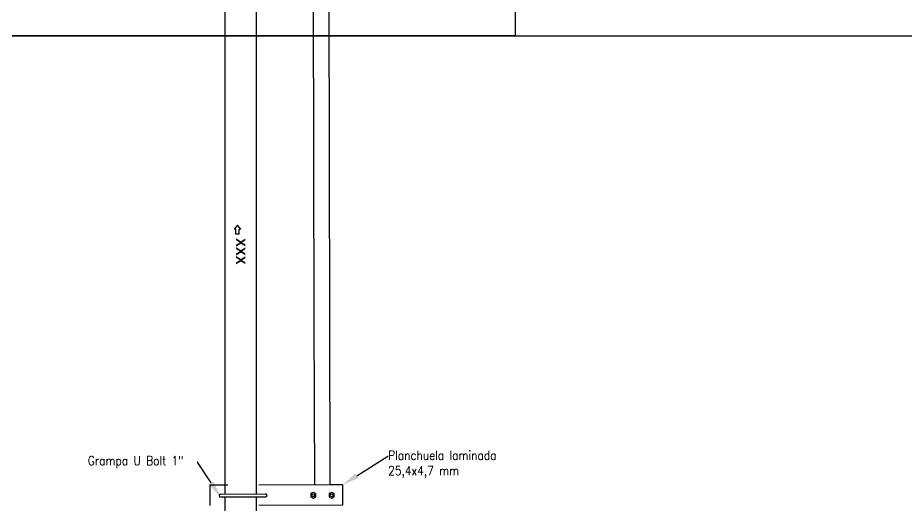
# Model space of a CAD drawing. Header units: millimetres. Extents: x -17263 to -7565, y 1486 to 4446.
# Drawn here: x -11427 to -9974, y 2294 to 3091 of the extents above; entities that cross this region are included whole.
import ezdxf
from ezdxf import colors
from ezdxf.entities.mleader import LeaderData, LeaderLine
from ezdxf.math import Vec2, Vec3

# ---------------------------------------------------------------- set-up
doc = ezdxf.new("R2010")
doc.units = ezdxf.units.MM
doc.layers.add('Canalización nueva', color=6, linetype='Continuous')
doc.styles.get("Standard").update_dxf_attribs({"font": 'arial.ttf'})

msp = doc.modelspace()

# ---------------------------------------------------------------- linework, layer by layer
for p, q in [((-11087.7, 2582.9), (-11087.7, 3587.5)), ((-11036.9, 2582.9), (-11036.9, 3587.5)), ((-11068, 2751.8), (-11073.4, 2744.9)), ((-11062.6, 2744.9), (-11068, 2751.8)), ((-11070.7, 2744.9), (-11073.4, 2744.9)), ((-11070.7, 2737.1), (-11070.7, 2744.9)), ((-11065.3, 2737.1), (-11070.7, 2737.1)), ((-11065.3, 2737.1), (-11065.3, 2744.9)), ((-11062.6, 2744.9), (-11065.3, 2744.9)), ((-11087.7, 2312), (-11087.7, 2582.9)), ((-11036.9, 2312), (-11036.9, 2582.9)), ((-11087.7, 2189.6), (-11087.7, 2307)), ((-11036.9, 2189.6), (-11036.9, 2307))]:
    msp.add_line(p, q)
for points in [[(-11663.8, 4446.3), (-9738.8, 4446.3), (-9738.8, 3311.3), (-10613.8, 3311.3), (-10613.8, 3061.3), (-11663.8, 3061.3), (-11663.8, 4446.3)], [(-11663.8, 3061.3), (-9738.8, 3061.3), (-9738.8, 1926.3), (-10613.8, 1926.3), (-10613.8, 1676.3), (-11663.8, 1676.3), (-11663.8, 3061.3)]]:
    msp.add_lwpolyline(points, close=True)
at = {"layer": 'Canalización nueva'}
for p, q in [((-10942.2, 2597.8), (-10944.5, 3574)), ((-10916.8, 2597.8), (-10919.1, 3574)), ((-10941.5, 2326.8), (-10942.2, 2597.8)), ((-10916.2, 2326.9), (-10916.8, 2597.8)), ((-11083.5, 2326.5), (-11113.2, 2326.4)), ((-11083.5, 2326.5), (-11113.2, 2326.4)), ((-11083.5, 2326.5), (-11113.2, 2326.4)), ((-11113.2, 2326.4), (-11113.1, 2293.2)), ((-10896.1, 2326.9), (-11032.7, 2326.6)), ((-10896.1, 2326.9), (-10916.2, 2326.9)), ((-10896.1, 2326.9), (-10896, 2293.7)), ((-11095.5, 2311.9), (-11021.9, 2312.1)), ((-10944.3, 2314.5), (-10947.6, 2312.6)), ((-10914.2, 2314.6), (-10917.6, 2312.7)), ((-11021.9, 2307.1), (-11095.5, 2307)), ((-10896, 2293.7), (-11032.7, 2293.3))]:
    msp.add_line(p, q, dxfattribs=at)
at = {"layer": 'Canalización nueva', "linetype": 'Continuous'}
for p, q in [((-10948.1, 2311.8), (-10948.1, 2308)), ((-10948.1, 2311.8), (-10948.1, 2308)), ((-10940, 2312.6), (-10943.4, 2314.6)), ((-10939.6, 2308), (-10939.6, 2311.9)), ((-10939.6, 2308), (-10939.6, 2311.9)), ((-10918, 2311.9), (-10918, 2308)), ((-10918, 2311.9), (-10918, 2308)), ((-10910, 2312.7), (-10913.4, 2314.6)), ((-10909.6, 2308.1), (-10909.6, 2311.9)), ((-10909.6, 2308.1), (-10909.6, 2311.9)), ((-10947.6, 2307.2), (-10944.3, 2305.3)), ((-10947.6, 2307.2), (-10944.3, 2305.3)), ((-10943.4, 2305.3), (-10940, 2307.2)), ((-10943.4, 2305.3), (-10940, 2307.2)), ((-10917.6, 2307.3), (-10914.2, 2305.4)), ((-10917.6, 2307.3), (-10914.2, 2305.4)), ((-10913.3, 2305.4), (-10910, 2307.3)), ((-10913.3, 2305.4), (-10910, 2307.3))]:
    msp.add_line(p, q, dxfattribs=at)
at = {"layer": 'Canalización nueva'}
for centre in [(-10943.8, 2309.9), (-10913.8, 2310)]:
    msp.add_circle(centre, 2.35, dxfattribs=at)
for centre, start, end in [((-11095.5, 2309.4), 90.1348, 270.1348), ((-11021.9, 2309.6), 270.1347, 90.1347)]:
    msp.add_arc(centre, 2.47, start, end, dxfattribs=at)
at = {"layer": 'Canalización nueva', "linetype": 'Continuous'}
for centre, start, end in [((-10943.8, 2309.9), 144.7548, 155.5149), ((-10943.8, 2309.9), 84.7548, 95.5149), ((-10943.8, 2309.9), 24.7548, 35.5149), ((-10913.8, 2310), 144.7548, 155.5149), ((-10913.8, 2310), 84.7548, 95.5149), ((-10913.8, 2310), 24.7548, 35.5149), ((-10943.8, 2309.9), 204.7548, 215.5149), ((-10943.8, 2309.9), 264.7548, 275.5149), ((-10943.8, 2309.9), 324.7548, 335.5149), ((-10913.8, 2310), 204.7548, 215.5149), ((-10913.8, 2310), 264.7548, 275.5149), ((-10913.8, 2310), 324.7548, 335.5149)]:
    msp.add_arc(centre, 4.65, start, end, dxfattribs=at)

# ---------------------------------------------------------------- texts
at = {"insert": (-11054.8, 2730.6), "char_height": 15.519, "attachment_point": 1, "rotation": 270}
msp.add_mtext_dynamic_manual_height_columns('{\\fArial|b1|i0|c0|p34;XXX}', width=701.328, gutter_width=19.4, heights=[0], dxfattribs=at)

# ---------------------------------------------------------------- leaders
at = {"layer": 'Canalización nueva'}
ml = msp.add_multileader_mtext('Standard', dxfattribs=at)
ml.set_content('\\A1;{\\Fromans|c0;\\W0.85;Planchuela laminada\\P25,4x4,7 mm }', color=256)
ml.set_leader_properties()
ml.build(insert=Vec2(0, 0))
ml.multileader.update_dxf_attribs({"dogleg_length": 0.36, "arrow_head_size": 27.6})
ctx = ml.context
ctx.base_point, ctx.char_height, ctx.arrow_head_size, ctx.landing_gap_size, ctx.plane_origin = Vec3(-10821.5, 2373.9), 15, 27.6, 0.00994, Vec3(-10859.3, 2273.4)
notes = []
notes.append((ctx, [(0, (1, 1, 0), (-10821.9, 2373.9), (1, 0), 0.36, [(0, [(-10896.1, 2326.9)], 0, [])])]))
ctx.mtext.insert, ctx.mtext.width, ctx.mtext.flow_direction = Vec3(-10821.5, 2382.8), 587.022, 5
ml = msp.add_multileader_mtext('Standard', dxfattribs=at)
ml.set_content('\\A1;{\\Fromans|c0;\\W0.85;Grampa U Bolt 1" }', color=256)
ml.set_leader_properties()
ml.build(insert=Vec2(0, 0))
ml.multileader.update_dxf_attribs({"dogleg_length": 0.36, "arrow_head_size": 27.6})
ctx = ml.context
ctx.base_point, ctx.char_height, ctx.arrow_head_size, ctx.landing_gap_size, ctx.plane_origin = Vec3(-11312.7, 2364.1), 15, 27.6, 0.00994, Vec3(-11443.2, 2465.3)
notes.append((ctx, [(1, (1, 1, 0), (-11133.2, 2364.1), (-1, 0), 0.36, [(0, [(-11095.5, 2307)], 0, [])])]))
ctx.mtext.insert, ctx.mtext.width, ctx.mtext.flow_direction = Vec3(-11312.7, 2374.1), 587.022, 5
for ctx, leaders in notes:
    for number, flags, end, landing, length, lines in leaders:
        leader = LeaderData()
        leader.index, (leader.has_last_leader_line, leader.has_dogleg_vector, leader.attachment_direction) = number, flags
        leader.last_leader_point, leader.dogleg_vector, leader.dogleg_length = Vec3(end), Vec3(landing), length
        for number, points, colour, breaks in lines:
            line = LeaderLine()
            line.index, line.vertices, line.color, line.breaks = number, Vec3.list(points), colors.encode_raw_color(colour), breaks
            leader.lines.append(line)
        ctx.leaders.append(leader)

doc.saveas('drawing.dxf')
